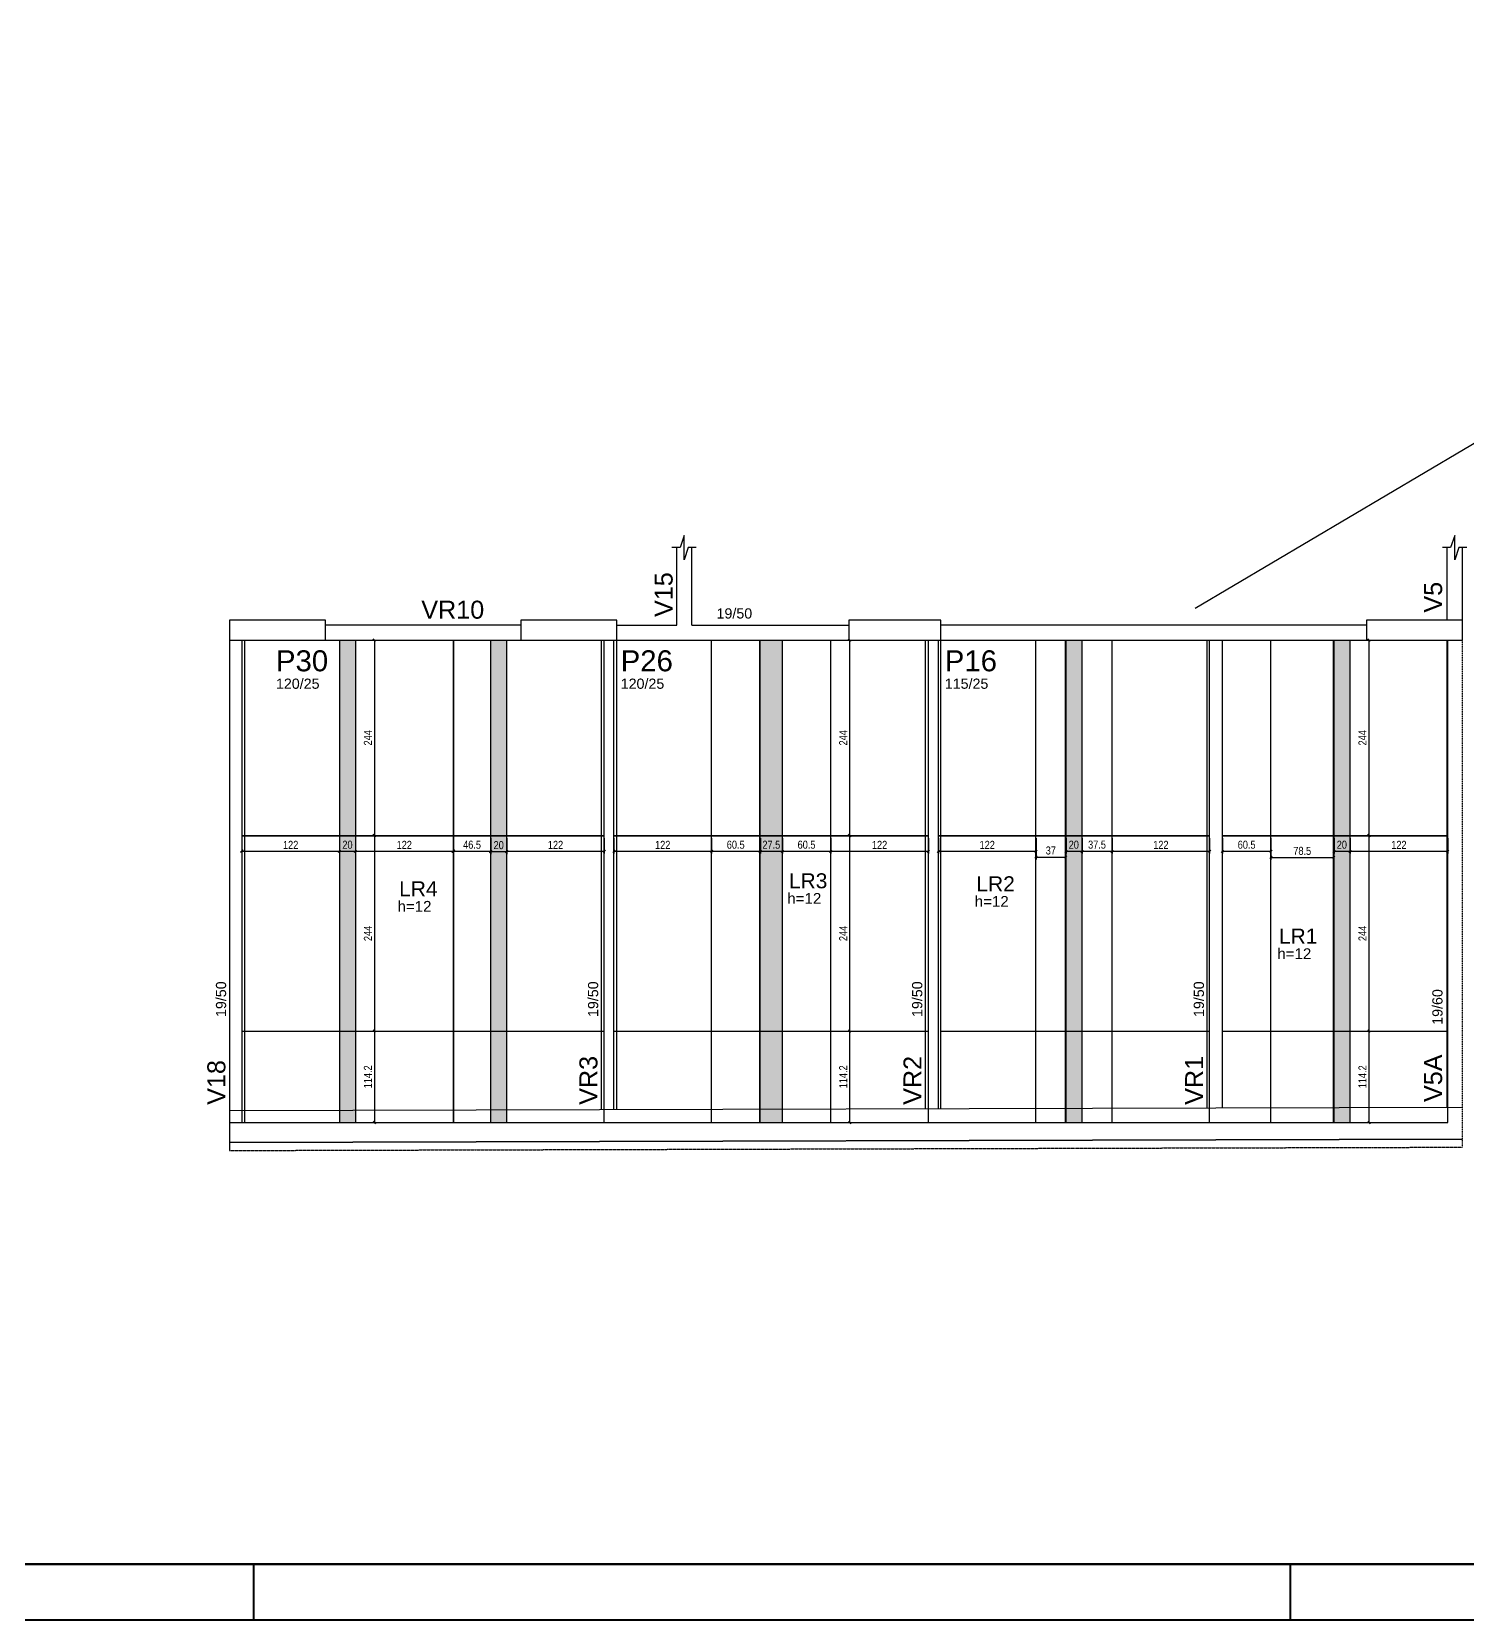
# Model space of a CAD drawing. Extents: x -9556 to -2786, y 930 to 5130.
# Drawn here: x -6951 to -5157, y 930 to 2915 of the extents above; entities that cross this region are included whole.
import ezdxf

# ---------------------------------------------------------------- set-up
doc = ezdxf.new("R2010")
doc.units = 0
doc.linetypes.add('ESTILO_TQS_0003', pattern=[1, 0.5, -0.2, 0.1, -0.2])
doc.linetypes.add('HIDDEN2', pattern=[0.1875, 0.125, -0.0625])
for name, color, linetype in [('1', 3, 'Continuous'), ('204', 1, 'ESTILO_TQS_0003'), ('210', 3, 'HIDDEN2'), ('212', 3, 'Continuous'), ('213', 3, 'Continuous'), ('216', 3, 'Continuous'), ('220', 5, 'Continuous'), ('221', 1, 'Continuous'), ('222', 6, 'Continuous'), ('226', 4, 'Continuous'), ('233', 6, 'Continuous'), ('Hachura', 7, 'Continuous'), ('Painéis', 200, 'Continuous')]:
    doc.layers.add(name, color=color, linetype=linetype)
doc.layers.add('FOLHA', color=255, linetype='Continuous', lineweight=40)
doc.layers.add('Folhas', color=255, linetype='Continuous', lineweight=9)
doc.styles.add('COTA TECNICA-50', font='techl___.ttf', dxfattribs={"height": 10})
doc.styles.get("Standard").update_dxf_attribs({"font": 'arial.ttf'})
doc.dimstyles.new('COTA PAINEL-50', dxfattribs={"dimtxt": 10, "dimasz": 3, "dimexe": 3, "dimexo": 3, "dimgap": 3, "dimtad": 1, "dimdec": 1, "dimzin": 9, "dimdsep": 46, "dimtxsty": 'COTA TECNICA-50', "dimblk1": 'OBLIQUE', "dimblk2": 'OBLIQUE', "dimsah": 1, "dimcen": 0.9, "dimclrd": 4, "dimclre": 4, "dimclrt": 240, "dimadec": 1, "dimazin": 3, "dimtfac": 1, "dimtdec": 1, "dimtmove": 0, "dimatfit": 3, "dimfxl": 0, "dimtolj": 1, "dimtzin": 12, "dimarcsym": 0})

# ---------------------------------------------------------------- blocks, each defined once
blk = doc.blocks.new('LINCOR', base_point=(1375407.232582, 453114.358858))
blk.add_lwpolyline([(1375407.232582, 453114.358858), (1375407.565916, 453114.358858), (1375407.732582, 453114.858858), (1375407.732582, 453113.858858), (1375407.899249, 453114.358858), (1375408.232582, 453114.358858)])
blk = doc.blocks.new('_Oblique')
at = {"color": 0, "linetype": 'ByBlock', "lineweight": -2}
blk.add_line((-0.5, -0.5), (0.5, 0.5), dxfattribs=at)
blk = doc.blocks.new('*D218')
at = {"layer": 'Defpoints', "color": 0}
for p in [(-6546.1, 2155), (-6546.1, 1911), (-6522.5, 1911)]:
    blk.add_point(p, dxfattribs=at)
at = {"layer": 'Painéis', "color": 4, "lineweight": -2}
for p, q in [((-6543.1, 2155), (-6519.5, 2155)), ((-6522.5, 2155), (-6522.5, 1911)), ((-6543.1, 1911), (-6519.5, 1911))]:
    blk.add_line(p, q, dxfattribs=at)
at = {"layer": 'Painéis', "color": 4, "lineweight": -2, "xscale": 3, "yscale": 3, "zscale": 3}
for p, rotation in [((-6522.5, 2155), 90), ((-6522.5, 1911), 270)]:
    blk.add_blockref('_Oblique', p, dxfattribs=dict(at, rotation=rotation))
at = {"layer": 'Painéis', "color": 240, "insert": (-6530.6, 2033), "char_height": 10, "attachment_point": 5, "rotation": 90, "style": 'COTA TECNICA-50'}
blk.add_mtext('\\A1;244', dxfattribs=at)
blk = doc.blocks.new('*D219')
at = {"layer": 'Defpoints', "color": 0}
for p in [(-6546.1, 1910.5), (-6546.1, 1666.5), (-6522.5, 1666.5)]:
    blk.add_point(p, dxfattribs=at)
at = {"layer": 'Painéis', "color": 4, "lineweight": -2}
for p, q in [((-6543.1, 1910.5), (-6519.5, 1910.5)), ((-6522.5, 1910.5), (-6522.5, 1666.5)), ((-6543.1, 1666.5), (-6519.5, 1666.5))]:
    blk.add_line(p, q, dxfattribs=at)
at = {"layer": 'Painéis', "color": 4, "lineweight": -2, "xscale": 3, "yscale": 3, "zscale": 3}
for p, rotation in [((-6522.5, 1910.5), 90), ((-6522.5, 1666.5), 270)]:
    blk.add_blockref('_Oblique', p, dxfattribs=dict(at, rotation=rotation))
at = {"layer": 'Painéis', "color": 240, "insert": (-6530.6, 1788.5), "char_height": 10, "attachment_point": 5, "rotation": 90, "style": 'COTA TECNICA-50'}
blk.add_mtext('\\A1;244', dxfattribs=at)
blk = doc.blocks.new('*D220')
at = {"layer": 'Defpoints', "color": 0}
for p in [(-6543.9, 1666.5), (-6546.1, 1552.2), (-6522.5, 1552.2)]:
    blk.add_point(p, dxfattribs=at)
at = {"layer": 'Painéis', "color": 4, "lineweight": -2}
for p, q in [((-6540.9, 1666.5), (-6519.5, 1666.5)), ((-6522.5, 1666.5), (-6522.5, 1552.2)), ((-6543.1, 1552.2), (-6519.5, 1552.2))]:
    blk.add_line(p, q, dxfattribs=at)
at = {"layer": 'Painéis', "color": 4, "lineweight": -2, "xscale": 3, "yscale": 3, "zscale": 3}
for p, rotation in [((-6522.5, 1666.5), 90), ((-6522.5, 1552.2), 270)]:
    blk.add_blockref('_Oblique', p, dxfattribs=dict(at, rotation=rotation))
at = {"layer": 'Painéis', "color": 240, "insert": (-6530.6, 1609.3), "char_height": 10, "attachment_point": 5, "rotation": 90, "style": 'COTA TECNICA-50'}
blk.add_mtext('\\A1;114.2', dxfattribs=at)
blk = doc.blocks.new('*D221')
at = {"layer": 'Defpoints', "color": 0}
for p in [(-6688.1, 1910.5), (-6566.1, 1910.5), (-6566.1, 1891.2)]:
    blk.add_point(p, dxfattribs=at)
at = {"layer": 'Painéis', "color": 4, "lineweight": -2}
for p, q in [((-6688.1, 1907.5), (-6688.1, 1888.2)), ((-6566.1, 1907.5), (-6566.1, 1888.2)), ((-6688.1, 1891.2), (-6566.1, 1891.2))]:
    blk.add_line(p, q, dxfattribs=at)
at = {"layer": 'Painéis', "color": 4, "lineweight": -2, "xscale": 3, "yscale": 3, "zscale": 3, "rotation": 180}
blk.add_blockref('_Oblique', (-6688.1, 1891.2), dxfattribs=at)
at = {"layer": 'Painéis', "color": 4, "lineweight": -2, "xscale": 3, "yscale": 3, "zscale": 3}
blk.add_blockref('_Oblique', (-6566.1, 1891.2), dxfattribs=at)
at = {"layer": 'Painéis', "color": 240, "insert": (-6627.1, 1899.2), "char_height": 10, "attachment_point": 5, "style": 'COTA TECNICA-50'}
blk.add_mtext('\\A1;122', dxfattribs=at)
blk = doc.blocks.new('*D222')
at = {"layer": 'Defpoints', "color": 0}
for p in [(-6566.1, 1910.5), (-6546.1, 1910.5), (-6546.1, 1891.2)]:
    blk.add_point(p, dxfattribs=at)
at = {"layer": 'Painéis', "color": 4, "lineweight": -2}
for p, q in [((-6566.1, 1907.5), (-6566.1, 1888.2)), ((-6546.1, 1907.5), (-6546.1, 1888.2)), ((-6566.1, 1891.2), (-6546.1, 1891.2))]:
    blk.add_line(p, q, dxfattribs=at)
at = {"layer": 'Painéis', "color": 4, "lineweight": -2, "xscale": 3, "yscale": 3, "zscale": 3, "rotation": 180}
blk.add_blockref('_Oblique', (-6566.1, 1891.2), dxfattribs=at)
at = {"layer": 'Painéis', "color": 4, "lineweight": -2, "xscale": 3, "yscale": 3, "zscale": 3}
blk.add_blockref('_Oblique', (-6546.1, 1891.2), dxfattribs=at)
at = {"layer": 'Painéis', "color": 240, "insert": (-6556.1, 1899.3), "char_height": 10, "attachment_point": 5, "style": 'COTA TECNICA-50'}
blk.add_mtext('\\A1;20', dxfattribs=at)
blk = doc.blocks.new('*D223')
at = {"layer": 'Defpoints', "color": 0}
for p in [(-6546.1, 1910.5), (-6424.1, 1910.5), (-6424.1, 1891.2)]:
    blk.add_point(p, dxfattribs=at)
at = {"layer": 'Painéis', "color": 4, "lineweight": -2}
for p, q in [((-6546.1, 1907.5), (-6546.1, 1888.2)), ((-6424.1, 1907.5), (-6424.1, 1888.2)), ((-6546.1, 1891.2), (-6424.1, 1891.2))]:
    blk.add_line(p, q, dxfattribs=at)
at = {"layer": 'Painéis', "color": 4, "lineweight": -2, "xscale": 3, "yscale": 3, "zscale": 3, "rotation": 180}
blk.add_blockref('_Oblique', (-6546.1, 1891.2), dxfattribs=at)
at = {"layer": 'Painéis', "color": 4, "lineweight": -2, "xscale": 3, "yscale": 3, "zscale": 3}
blk.add_blockref('_Oblique', (-6424.1, 1891.2), dxfattribs=at)
at = {"layer": 'Painéis', "color": 240, "insert": (-6485.1, 1899.2), "char_height": 10, "attachment_point": 5, "style": 'COTA TECNICA-50'}
blk.add_mtext('\\A1;122', dxfattribs=at)
blk = doc.blocks.new('*D224')
at = {"layer": 'Defpoints', "color": 0}
for p in [(-6423.6, 1910.5), (-6377.1, 1910.5), (-6377.1, 1891.2)]:
    blk.add_point(p, dxfattribs=at)
at = {"layer": 'Painéis', "color": 4, "lineweight": -2}
for p, q in [((-6423.6, 1907.5), (-6423.6, 1888.2)), ((-6377.1, 1907.5), (-6377.1, 1888.2)), ((-6423.6, 1891.2), (-6377.1, 1891.2))]:
    blk.add_line(p, q, dxfattribs=at)
at = {"layer": 'Painéis', "color": 4, "lineweight": -2, "xscale": 3, "yscale": 3, "zscale": 3, "rotation": 180}
blk.add_blockref('_Oblique', (-6423.6, 1891.2), dxfattribs=at)
at = {"layer": 'Painéis', "color": 4, "lineweight": -2, "xscale": 3, "yscale": 3, "zscale": 3}
blk.add_blockref('_Oblique', (-6377.1, 1891.2), dxfattribs=at)
at = {"layer": 'Painéis', "color": 240, "insert": (-6400.4, 1899.3), "char_height": 10, "attachment_point": 5, "style": 'COTA TECNICA-50'}
blk.add_mtext('\\A1;46.5', dxfattribs=at)
blk = doc.blocks.new('*D225')
at = {"layer": 'Defpoints', "color": 0}
for p in [(-6377.1, 1910), (-6357.1, 1910.5), (-6357.1, 1890.7)]:
    blk.add_point(p, dxfattribs=at)
at = {"layer": 'Painéis', "color": 4, "lineweight": -2}
for p, q in [((-6377.1, 1907), (-6377.1, 1887.7)), ((-6357.1, 1907.5), (-6357.1, 1887.7)), ((-6377.1, 1890.7), (-6357.1, 1890.7))]:
    blk.add_line(p, q, dxfattribs=at)
at = {"layer": 'Painéis', "color": 4, "lineweight": -2, "xscale": 3, "yscale": 3, "zscale": 3, "rotation": 180}
blk.add_blockref('_Oblique', (-6377.1, 1890.7), dxfattribs=at)
at = {"layer": 'Painéis', "color": 4, "lineweight": -2, "xscale": 3, "yscale": 3, "zscale": 3}
blk.add_blockref('_Oblique', (-6357.1, 1890.7), dxfattribs=at)
at = {"layer": 'Painéis', "color": 240, "insert": (-6367.1, 1898.8), "char_height": 10, "attachment_point": 5, "style": 'COTA TECNICA-50'}
blk.add_mtext('\\A1;20', dxfattribs=at)
blk = doc.blocks.new('*D226')
at = {"layer": 'Defpoints', "color": 0}
for p in [(-6357.1, 1910.5), (-6235.1, 1910.5), (-6235.1, 1891.2)]:
    blk.add_point(p, dxfattribs=at)
at = {"layer": 'Painéis', "color": 4, "lineweight": -2}
for p, q in [((-6357.1, 1907.5), (-6357.1, 1888.2)), ((-6235.1, 1907.5), (-6235.1, 1888.2)), ((-6357.1, 1891.2), (-6235.1, 1891.2))]:
    blk.add_line(p, q, dxfattribs=at)
at = {"layer": 'Painéis', "color": 4, "lineweight": -2, "xscale": 3, "yscale": 3, "zscale": 3, "rotation": 180}
blk.add_blockref('_Oblique', (-6357.1, 1891.2), dxfattribs=at)
at = {"layer": 'Painéis', "color": 4, "lineweight": -2, "xscale": 3, "yscale": 3, "zscale": 3}
blk.add_blockref('_Oblique', (-6235.1, 1891.2), dxfattribs=at)
at = {"layer": 'Painéis', "color": 240, "insert": (-6296.1, 1899.2), "char_height": 10, "attachment_point": 5, "style": 'COTA TECNICA-50'}
blk.add_mtext('\\A1;122', dxfattribs=at)
blk = doc.blocks.new('*D228')
at = {"layer": 'Defpoints', "color": 0}
for p in [(-6223.1, 1910.5), (-6101.1, 1910.5), (-6101.1, 1891.2)]:
    blk.add_point(p, dxfattribs=at)
at = {"layer": 'Painéis', "color": 4, "lineweight": -2}
for p, q in [((-6223.1, 1907.5), (-6223.1, 1888.2)), ((-6101.1, 1907.5), (-6101.1, 1888.2)), ((-6223.1, 1891.2), (-6101.1, 1891.2))]:
    blk.add_line(p, q, dxfattribs=at)
at = {"layer": 'Painéis', "color": 4, "lineweight": -2, "xscale": 3, "yscale": 3, "zscale": 3, "rotation": 180}
blk.add_blockref('_Oblique', (-6223.1, 1891.2), dxfattribs=at)
at = {"layer": 'Painéis', "color": 4, "lineweight": -2, "xscale": 3, "yscale": 3, "zscale": 3}
blk.add_blockref('_Oblique', (-6101.1, 1891.2), dxfattribs=at)
at = {"layer": 'Painéis', "color": 240, "insert": (-6162.1, 1899.2), "char_height": 10, "attachment_point": 5, "style": 'COTA TECNICA-50'}
blk.add_mtext('\\A1;122', dxfattribs=at)
blk = doc.blocks.new('*D229')
at = {"layer": 'Defpoints', "color": 0}
for p in [(-6101.1, 1910.5), (-6040.6, 1911), (-6040.6, 1891.2)]:
    blk.add_point(p, dxfattribs=at)
at = {"layer": 'Painéis', "color": 4, "lineweight": -2}
for p, q in [((-6101.1, 1907.5), (-6101.1, 1888.2)), ((-6040.6, 1908), (-6040.6, 1888.2)), ((-6101.1, 1891.2), (-6040.6, 1891.2))]:
    blk.add_line(p, q, dxfattribs=at)
at = {"layer": 'Painéis', "color": 4, "lineweight": -2, "xscale": 3, "yscale": 3, "zscale": 3, "rotation": 180}
blk.add_blockref('_Oblique', (-6101.1, 1891.2), dxfattribs=at)
at = {"layer": 'Painéis', "color": 4, "lineweight": -2, "xscale": 3, "yscale": 3, "zscale": 3}
blk.add_blockref('_Oblique', (-6040.6, 1891.2), dxfattribs=at)
at = {"layer": 'Painéis', "color": 240, "insert": (-6070.9, 1899.3), "char_height": 10, "attachment_point": 5, "style": 'COTA TECNICA-50'}
blk.add_mtext('\\A1;60.5', dxfattribs=at)
blk = doc.blocks.new('*D230')
at = {"layer": 'Defpoints', "color": 0}
for p in [(-6040.1, 1910.5), (-6012.6, 1910.5), (-6012.6, 1891.2)]:
    blk.add_point(p, dxfattribs=at)
at = {"layer": 'Painéis', "color": 4, "lineweight": -2}
for p, q in [((-6040.1, 1907.5), (-6040.1, 1888.2)), ((-6012.6, 1907.5), (-6012.6, 1888.2)), ((-6040.1, 1891.2), (-6012.6, 1891.2))]:
    blk.add_line(p, q, dxfattribs=at)
at = {"layer": 'Painéis', "color": 4, "lineweight": -2, "xscale": 3, "yscale": 3, "zscale": 3, "rotation": 180}
blk.add_blockref('_Oblique', (-6040.1, 1891.2), dxfattribs=at)
at = {"layer": 'Painéis', "color": 4, "lineweight": -2, "xscale": 3, "yscale": 3, "zscale": 3}
blk.add_blockref('_Oblique', (-6012.6, 1891.2), dxfattribs=at)
at = {"layer": 'Painéis', "color": 240, "insert": (-6026.4, 1899.3), "char_height": 10, "attachment_point": 5, "style": 'COTA TECNICA-50'}
blk.add_mtext('\\A1;27.5', dxfattribs=at)
blk = doc.blocks.new('*D231')
at = {"layer": 'Defpoints', "color": 0}
for p in [(-6012.6, 1910.5), (-5952.1, 1910.5), (-5952.1, 1891.2)]:
    blk.add_point(p, dxfattribs=at)
at = {"layer": 'Painéis', "color": 4, "lineweight": -2}
for p, q in [((-6012.6, 1907.5), (-6012.6, 1888.2)), ((-5952.1, 1907.5), (-5952.1, 1888.2)), ((-6012.6, 1891.2), (-5952.1, 1891.2))]:
    blk.add_line(p, q, dxfattribs=at)
at = {"layer": 'Painéis', "color": 4, "lineweight": -2, "xscale": 3, "yscale": 3, "zscale": 3, "rotation": 180}
blk.add_blockref('_Oblique', (-6012.6, 1891.2), dxfattribs=at)
at = {"layer": 'Painéis', "color": 4, "lineweight": -2, "xscale": 3, "yscale": 3, "zscale": 3}
blk.add_blockref('_Oblique', (-5952.1, 1891.2), dxfattribs=at)
at = {"layer": 'Painéis', "color": 240, "insert": (-5982.4, 1899.3), "char_height": 10, "attachment_point": 5, "style": 'COTA TECNICA-50'}
blk.add_mtext('\\A1;60.5', dxfattribs=at)
blk = doc.blocks.new('*D232')
at = {"layer": 'Defpoints', "color": 0}
for p in [(-5952.1, 1910.5), (-5830.1, 1910.5), (-5830.1, 1891.2)]:
    blk.add_point(p, dxfattribs=at)
at = {"layer": 'Painéis', "color": 4, "lineweight": -2}
for p, q in [((-5952.1, 1907.5), (-5952.1, 1888.2)), ((-5830.1, 1907.5), (-5830.1, 1888.2)), ((-5952.1, 1891.2), (-5830.1, 1891.2))]:
    blk.add_line(p, q, dxfattribs=at)
at = {"layer": 'Painéis', "color": 4, "lineweight": -2, "xscale": 3, "yscale": 3, "zscale": 3, "rotation": 180}
blk.add_blockref('_Oblique', (-5952.1, 1891.2), dxfattribs=at)
at = {"layer": 'Painéis', "color": 4, "lineweight": -2, "xscale": 3, "yscale": 3, "zscale": 3}
blk.add_blockref('_Oblique', (-5830.1, 1891.2), dxfattribs=at)
at = {"layer": 'Painéis', "color": 240, "insert": (-5891.1, 1899.2), "char_height": 10, "attachment_point": 5, "style": 'COTA TECNICA-50'}
blk.add_mtext('\\A1;122', dxfattribs=at)
blk = doc.blocks.new('*D233')
at = {"layer": 'Defpoints', "color": 0}
for p in [(-5952.1, 2155), (-5952.1, 1911), (-5928.5, 1911)]:
    blk.add_point(p, dxfattribs=at)
at = {"layer": 'Painéis', "color": 4, "lineweight": -2}
for p, q in [((-5949.1, 2155), (-5925.5, 2155)), ((-5928.5, 2155), (-5928.5, 1911)), ((-5949.1, 1911), (-5925.5, 1911))]:
    blk.add_line(p, q, dxfattribs=at)
at = {"layer": 'Painéis', "color": 4, "lineweight": -2, "xscale": 3, "yscale": 3, "zscale": 3}
for p, rotation in [((-5928.5, 2155), 90), ((-5928.5, 1911), 270)]:
    blk.add_blockref('_Oblique', p, dxfattribs=dict(at, rotation=rotation))
at = {"layer": 'Painéis', "color": 240, "insert": (-5936.6, 2033), "char_height": 10, "attachment_point": 5, "rotation": 90, "style": 'COTA TECNICA-50'}
blk.add_mtext('\\A1;244', dxfattribs=at)
blk = doc.blocks.new('*D234')
at = {"layer": 'Defpoints', "color": 0}
for p in [(-5952.1, 1910.5), (-5952.1, 1666.5), (-5928.5, 1666.5)]:
    blk.add_point(p, dxfattribs=at)
at = {"layer": 'Painéis', "color": 4, "lineweight": -2}
for p, q in [((-5949.1, 1910.5), (-5925.5, 1910.5)), ((-5928.5, 1910.5), (-5928.5, 1666.5)), ((-5949.1, 1666.5), (-5925.5, 1666.5))]:
    blk.add_line(p, q, dxfattribs=at)
at = {"layer": 'Painéis', "color": 4, "lineweight": -2, "xscale": 3, "yscale": 3, "zscale": 3}
for p, rotation in [((-5928.5, 1910.5), 90), ((-5928.5, 1666.5), 270)]:
    blk.add_blockref('_Oblique', p, dxfattribs=dict(at, rotation=rotation))
at = {"layer": 'Painéis', "color": 240, "insert": (-5936.6, 1788.5), "char_height": 10, "attachment_point": 5, "rotation": 90, "style": 'COTA TECNICA-50'}
blk.add_mtext('\\A1;244', dxfattribs=at)
blk = doc.blocks.new('*D235')
at = {"layer": 'Defpoints', "color": 0}
for p in [(-5949.9, 1666.5), (-5952.1, 1552.2), (-5928.5, 1552.2)]:
    blk.add_point(p, dxfattribs=at)
at = {"layer": 'Painéis', "color": 4, "lineweight": -2}
for p, q in [((-5946.9, 1666.5), (-5925.5, 1666.5)), ((-5928.5, 1666.5), (-5928.5, 1552.2)), ((-5949.1, 1552.2), (-5925.5, 1552.2))]:
    blk.add_line(p, q, dxfattribs=at)
at = {"layer": 'Painéis', "color": 4, "lineweight": -2, "xscale": 3, "yscale": 3, "zscale": 3}
for p, rotation in [((-5928.5, 1666.5), 90), ((-5928.5, 1552.2), 270)]:
    blk.add_blockref('_Oblique', p, dxfattribs=dict(at, rotation=rotation))
at = {"layer": 'Painéis', "color": 240, "insert": (-5936.6, 1609.3), "char_height": 10, "attachment_point": 5, "rotation": 90, "style": 'COTA TECNICA-50'}
blk.add_mtext('\\A1;114.2', dxfattribs=at)
blk = doc.blocks.new('*D238')
at = {"layer": 'Defpoints', "color": 0}
for p in [(-5817.6, 1910.5), (-5695.6, 1910.5), (-5695.6, 1891.2)]:
    blk.add_point(p, dxfattribs=at)
at = {"layer": 'Painéis', "color": 4, "lineweight": -2}
for p, q in [((-5817.6, 1907.5), (-5817.6, 1888.2)), ((-5695.6, 1907.5), (-5695.6, 1888.2)), ((-5817.6, 1891.2), (-5695.6, 1891.2))]:
    blk.add_line(p, q, dxfattribs=at)
at = {"layer": 'Painéis', "color": 4, "lineweight": -2, "xscale": 3, "yscale": 3, "zscale": 3, "rotation": 180}
blk.add_blockref('_Oblique', (-5817.6, 1891.2), dxfattribs=at)
at = {"layer": 'Painéis', "color": 4, "lineweight": -2, "xscale": 3, "yscale": 3, "zscale": 3}
blk.add_blockref('_Oblique', (-5695.6, 1891.2), dxfattribs=at)
at = {"layer": 'Painéis', "color": 240, "insert": (-5756.6, 1899.2), "char_height": 10, "attachment_point": 5, "style": 'COTA TECNICA-50'}
blk.add_mtext('\\A1;122', dxfattribs=at)
blk = doc.blocks.new('*D239')
at = {"layer": 'Defpoints', "color": 0}
for p in [(-5658.6, 1910.5), (-5695.6, 1903.2), (-5658.6, 1883.9)]:
    blk.add_point(p, dxfattribs=at)
at = {"layer": 'Painéis', "color": 4, "lineweight": -2}
for p, q in [((-5658.6, 1907.5), (-5658.6, 1880.9)), ((-5695.6, 1900.2), (-5695.6, 1880.9)), ((-5695.6, 1883.9), (-5658.6, 1883.9))]:
    blk.add_line(p, q, dxfattribs=at)
at = {"layer": 'Painéis', "color": 4, "lineweight": -2, "xscale": 3, "yscale": 3, "zscale": 3, "rotation": 180}
blk.add_blockref('_Oblique', (-5695.6, 1883.9), dxfattribs=at)
at = {"layer": 'Painéis', "color": 4, "lineweight": -2, "xscale": 3, "yscale": 3, "zscale": 3}
blk.add_blockref('_Oblique', (-5658.6, 1883.9), dxfattribs=at)
at = {"layer": 'Painéis', "color": 240, "insert": (-5677.1, 1892.1), "char_height": 10, "attachment_point": 5, "style": 'COTA TECNICA-50'}
blk.add_mtext('\\A1;37', dxfattribs=at)
blk = doc.blocks.new('*D240')
at = {"layer": 'Defpoints', "color": 0}
for p in [(-5658.1, 1910.5), (-5638.1, 1910.5), (-5638.1, 1891.2)]:
    blk.add_point(p, dxfattribs=at)
at = {"layer": 'Painéis', "color": 4, "lineweight": -2}
for p, q in [((-5658.1, 1907.5), (-5658.1, 1888.2)), ((-5638.1, 1907.5), (-5638.1, 1888.2)), ((-5658.1, 1891.2), (-5638.1, 1891.2))]:
    blk.add_line(p, q, dxfattribs=at)
at = {"layer": 'Painéis', "color": 4, "lineweight": -2, "xscale": 3, "yscale": 3, "zscale": 3, "rotation": 180}
blk.add_blockref('_Oblique', (-5658.1, 1891.2), dxfattribs=at)
at = {"layer": 'Painéis', "color": 4, "lineweight": -2, "xscale": 3, "yscale": 3, "zscale": 3}
blk.add_blockref('_Oblique', (-5638.1, 1891.2), dxfattribs=at)
at = {"layer": 'Painéis', "color": 240, "insert": (-5648.4, 1899.3), "char_height": 10, "attachment_point": 5, "style": 'COTA TECNICA-50'}
blk.add_mtext('\\A1;20', dxfattribs=at)
blk = doc.blocks.new('*D241')
at = {"layer": 'Defpoints', "color": 0}
for p in [(-5638.1, 1910.5), (-5600.6, 1910.5), (-5600.6, 1891.2)]:
    blk.add_point(p, dxfattribs=at)
at = {"layer": 'Painéis', "color": 4, "lineweight": -2}
for p, q in [((-5638.1, 1907.5), (-5638.1, 1888.2)), ((-5600.6, 1907.5), (-5600.6, 1888.2)), ((-5638.1, 1891.2), (-5600.6, 1891.2))]:
    blk.add_line(p, q, dxfattribs=at)
at = {"layer": 'Painéis', "color": 4, "lineweight": -2, "xscale": 3, "yscale": 3, "zscale": 3, "rotation": 180}
blk.add_blockref('_Oblique', (-5638.1, 1891.2), dxfattribs=at)
at = {"layer": 'Painéis', "color": 4, "lineweight": -2, "xscale": 3, "yscale": 3, "zscale": 3}
blk.add_blockref('_Oblique', (-5600.6, 1891.2), dxfattribs=at)
at = {"layer": 'Painéis', "color": 240, "insert": (-5619.4, 1899.4), "char_height": 10, "attachment_point": 5, "style": 'COTA TECNICA-50'}
blk.add_mtext('\\A1;37.5', dxfattribs=at)
blk = doc.blocks.new('*D242')
at = {"layer": 'Defpoints', "color": 0}
for p in [(-5600.6, 1910.5), (-5478.6, 1910.5), (-5478.6, 1891.2)]:
    blk.add_point(p, dxfattribs=at)
at = {"layer": 'Painéis', "color": 4, "lineweight": -2}
for p, q in [((-5600.6, 1907.5), (-5600.6, 1888.2)), ((-5478.6, 1907.5), (-5478.6, 1888.2)), ((-5600.6, 1891.2), (-5478.6, 1891.2))]:
    blk.add_line(p, q, dxfattribs=at)
at = {"layer": 'Painéis', "color": 4, "lineweight": -2, "xscale": 3, "yscale": 3, "zscale": 3, "rotation": 180}
blk.add_blockref('_Oblique', (-5600.6, 1891.2), dxfattribs=at)
at = {"layer": 'Painéis', "color": 4, "lineweight": -2, "xscale": 3, "yscale": 3, "zscale": 3}
blk.add_blockref('_Oblique', (-5478.6, 1891.2), dxfattribs=at)
at = {"layer": 'Painéis', "color": 240, "insert": (-5539.6, 1899.2), "char_height": 10, "attachment_point": 5, "style": 'COTA TECNICA-50'}
blk.add_mtext('\\A1;122', dxfattribs=at)
blk = doc.blocks.new('*D246')
at = {"layer": 'Defpoints', "color": 0}
for p in [(-5462.6, 1910.5), (-5402.1, 1910.5), (-5402.1, 1891.2)]:
    blk.add_point(p, dxfattribs=at)
at = {"layer": 'Painéis', "color": 4, "lineweight": -2}
for p, q in [((-5462.6, 1907.5), (-5462.6, 1888.2)), ((-5402.1, 1907.5), (-5402.1, 1888.2)), ((-5462.6, 1891.2), (-5402.1, 1891.2))]:
    blk.add_line(p, q, dxfattribs=at)
at = {"layer": 'Painéis', "color": 4, "lineweight": -2, "xscale": 3, "yscale": 3, "zscale": 3, "rotation": 180}
blk.add_blockref('_Oblique', (-5462.6, 1891.2), dxfattribs=at)
at = {"layer": 'Painéis', "color": 4, "lineweight": -2, "xscale": 3, "yscale": 3, "zscale": 3}
blk.add_blockref('_Oblique', (-5402.1, 1891.2), dxfattribs=at)
at = {"layer": 'Painéis', "color": 240, "insert": (-5432.4, 1899.3), "char_height": 10, "attachment_point": 5, "style": 'COTA TECNICA-50'}
blk.add_mtext('\\A1;60.5', dxfattribs=at)
blk = doc.blocks.new('*D247')
at = {"layer": 'Defpoints', "color": 0}
for p in [(-5323.6, 1910.5), (-5402.1, 1902.8), (-5323.6, 1883.5)]:
    blk.add_point(p, dxfattribs=at)
at = {"layer": 'Painéis', "color": 4, "lineweight": -2}
for p, q in [((-5323.6, 1907.5), (-5323.6, 1880.5)), ((-5402.1, 1899.8), (-5402.1, 1880.5)), ((-5402.1, 1883.5), (-5323.6, 1883.5))]:
    blk.add_line(p, q, dxfattribs=at)
at = {"layer": 'Painéis', "color": 4, "lineweight": -2, "xscale": 3, "yscale": 3, "zscale": 3, "rotation": 180}
blk.add_blockref('_Oblique', (-5402.1, 1883.5), dxfattribs=at)
at = {"layer": 'Painéis', "color": 4, "lineweight": -2, "xscale": 3, "yscale": 3, "zscale": 3}
blk.add_blockref('_Oblique', (-5323.6, 1883.5), dxfattribs=at)
at = {"layer": 'Painéis', "color": 240, "insert": (-5362.9, 1891.6), "char_height": 10, "attachment_point": 5, "style": 'COTA TECNICA-50'}
blk.add_mtext('\\A1;78.5', dxfattribs=at)
blk = doc.blocks.new('*D248')
at = {"layer": 'Defpoints', "color": 0}
for p in [(-5323.1, 1910.5), (-5303.1, 1910.5), (-5303.1, 1891.2)]:
    blk.add_point(p, dxfattribs=at)
at = {"layer": 'Painéis', "color": 4, "lineweight": -2}
for p, q in [((-5323.1, 1907.5), (-5323.1, 1888.2)), ((-5303.1, 1907.5), (-5303.1, 1888.2)), ((-5323.1, 1891.2), (-5303.1, 1891.2))]:
    blk.add_line(p, q, dxfattribs=at)
at = {"layer": 'Painéis', "color": 4, "lineweight": -2, "xscale": 3, "yscale": 3, "zscale": 3, "rotation": 180}
blk.add_blockref('_Oblique', (-5323.1, 1891.2), dxfattribs=at)
at = {"layer": 'Painéis', "color": 4, "lineweight": -2, "xscale": 3, "yscale": 3, "zscale": 3}
blk.add_blockref('_Oblique', (-5303.1, 1891.2), dxfattribs=at)
at = {"layer": 'Painéis', "color": 240, "insert": (-5313.4, 1899.3), "char_height": 10, "attachment_point": 5, "style": 'COTA TECNICA-50'}
blk.add_mtext('\\A1;20', dxfattribs=at)
blk = doc.blocks.new('*D249')
at = {"layer": 'Defpoints', "color": 0}
for p in [(-5303.1, 1910.5), (-5181.1, 1910.5), (-5181.1, 1891.2)]:
    blk.add_point(p, dxfattribs=at)
at = {"layer": 'Painéis', "color": 4, "lineweight": -2}
for p, q in [((-5303.1, 1907.5), (-5303.1, 1888.2)), ((-5181.1, 1907.5), (-5181.1, 1888.2)), ((-5303.1, 1891.2), (-5181.1, 1891.2))]:
    blk.add_line(p, q, dxfattribs=at)
at = {"layer": 'Painéis', "color": 4, "lineweight": -2, "xscale": 3, "yscale": 3, "zscale": 3, "rotation": 180}
blk.add_blockref('_Oblique', (-5303.1, 1891.2), dxfattribs=at)
at = {"layer": 'Painéis', "color": 4, "lineweight": -2, "xscale": 3, "yscale": 3, "zscale": 3}
blk.add_blockref('_Oblique', (-5181.1, 1891.2), dxfattribs=at)
at = {"layer": 'Painéis', "color": 240, "insert": (-5242.1, 1899.2), "char_height": 10, "attachment_point": 5, "style": 'COTA TECNICA-50'}
blk.add_mtext('\\A1;122', dxfattribs=at)
blk = doc.blocks.new('*D250')
at = {"layer": 'Defpoints', "color": 0}
for p in [(-5303.1, 2155), (-5303.1, 1911), (-5279.5, 1911)]:
    blk.add_point(p, dxfattribs=at)
at = {"layer": 'Painéis', "color": 4, "lineweight": -2}
for p, q in [((-5300.1, 2155), (-5276.5, 2155)), ((-5279.5, 2155), (-5279.5, 1911)), ((-5300.1, 1911), (-5276.5, 1911))]:
    blk.add_line(p, q, dxfattribs=at)
at = {"layer": 'Painéis', "color": 4, "lineweight": -2, "xscale": 3, "yscale": 3, "zscale": 3}
for p, rotation in [((-5279.5, 2155), 90), ((-5279.5, 1911), 270)]:
    blk.add_blockref('_Oblique', p, dxfattribs=dict(at, rotation=rotation))
at = {"layer": 'Painéis', "color": 240, "insert": (-5287.6, 2033), "char_height": 10, "attachment_point": 5, "rotation": 90, "style": 'COTA TECNICA-50'}
blk.add_mtext('\\A1;244', dxfattribs=at)
blk = doc.blocks.new('*D251')
at = {"layer": 'Defpoints', "color": 0}
for p in [(-5303.1, 1910.5), (-5303.1, 1666.5), (-5279.5, 1666.5)]:
    blk.add_point(p, dxfattribs=at)
at = {"layer": 'Painéis', "color": 4, "lineweight": -2}
for p, q in [((-5300.1, 1910.5), (-5276.5, 1910.5)), ((-5279.5, 1910.5), (-5279.5, 1666.5)), ((-5300.1, 1666.5), (-5276.5, 1666.5))]:
    blk.add_line(p, q, dxfattribs=at)
at = {"layer": 'Painéis', "color": 4, "lineweight": -2, "xscale": 3, "yscale": 3, "zscale": 3}
for p, rotation in [((-5279.5, 1910.5), 90), ((-5279.5, 1666.5), 270)]:
    blk.add_blockref('_Oblique', p, dxfattribs=dict(at, rotation=rotation))
at = {"layer": 'Painéis', "color": 240, "insert": (-5287.6, 1788.5), "char_height": 10, "attachment_point": 5, "rotation": 90, "style": 'COTA TECNICA-50'}
blk.add_mtext('\\A1;244', dxfattribs=at)
blk = doc.blocks.new('*D252')
at = {"layer": 'Defpoints', "color": 0}
for p in [(-5300.9, 1666.5), (-5303.1, 1552.2), (-5279.5, 1552.2)]:
    blk.add_point(p, dxfattribs=at)
at = {"layer": 'Painéis', "color": 4, "lineweight": -2}
for p, q in [((-5297.9, 1666.5), (-5276.5, 1666.5)), ((-5279.5, 1666.5), (-5279.5, 1552.2)), ((-5300.1, 1552.2), (-5276.5, 1552.2))]:
    blk.add_line(p, q, dxfattribs=at)
at = {"layer": 'Painéis', "color": 4, "lineweight": -2, "xscale": 3, "yscale": 3, "zscale": 3}
for p, rotation in [((-5279.5, 1666.5), 90), ((-5279.5, 1552.2), 270)]:
    blk.add_blockref('_Oblique', p, dxfattribs=dict(at, rotation=rotation))
at = {"layer": 'Painéis', "color": 240, "insert": (-5287.6, 1609.3), "char_height": 10, "attachment_point": 5, "rotation": 90, "style": 'COTA TECNICA-50'}
blk.add_mtext('\\A1;114.2', dxfattribs=at)

msp = doc.modelspace()

# ---------------------------------------------------------------- hatches: boundary and pattern name
at = {"layer": 'Hachura'}
h = msp.add_hatch(color=252, dxfattribs=at)
h.dxf.hatch_style = 1
h.paths.add_polyline_path([(-6357.13, 1568.11), (-6377.13, 1568.06), (-6377.13, 1552.23), (-6357.13, 1552.23)])
h.paths.add_polyline_path([(-6357.13, 1666.46), (-6377.13, 1666.46), (-6377.13, 1568.06), (-6357.13, 1568.11)])
h.paths.add_polyline_path([(-6357.13, 1910.46), (-6377.13, 1910.46), (-6377.13, 1666.46), (-6357.13, 1666.46)])
h.paths.add_polyline_path([(-6357.13, 2154.96), (-6377.13, 2154.96), (-6377.13, 1910.96), (-6357.13, 1910.96)])
h.paths.add_polyline_path([(-6546.13, 2154.96), (-6566.13, 2154.96), (-6566.13, 1910.96), (-6546.13, 1910.96)])
h.paths.add_polyline_path([(-6546.13, 1910.46), (-6566.13, 1910.46), (-6566.13, 1666.46), (-6546.13, 1666.46)])
h.paths.add_polyline_path([(-6546.13, 1666.46), (-6566.13, 1666.46), (-6566.13, 1567.55), (-6546.13, 1567.6)])
h.paths.add_polyline_path([(-6546.13, 1567.6), (-6566.13, 1567.55), (-6566.13, 1552.23), (-6546.13, 1552.23)])
h = msp.add_hatch(color=252, dxfattribs=at)
h.dxf.hatch_style = 1
h.paths.add_polyline_path([(-6012.63, 1666.46), (-6040.13, 1666.46), (-6040.13, 1568.97), (-6012.63, 1569.04)])
h.paths.add_polyline_path([(-6012.63, 1569.04), (-6040.13, 1568.97), (-6040.13, 1552.23), (-6012.63, 1552.23)])
h.paths.add_polyline_path([(-6012.63, 1910.46), (-6040.13, 1910.46), (-6040.13, 1666.46), (-6012.63, 1666.46)])
h.paths.add_polyline_path([(-6012.63, 2154.96), (-6040.13, 2154.96), (-6040.13, 1910.96), (-6012.63, 1910.96)])
h.paths.add_polyline_path([(-6043.2, 1889.46), (-6008.81, 1889.46), (-6008.81, 1910.04), (-6043.2, 1910.04)], flags=9)
h = msp.add_hatch(color=252, dxfattribs=at)
h.dxf.hatch_style = 1
h.paths.add_polyline_path([(-5638.13, 2154.96), (-5658.13, 2154.96), (-5658.13, 1910.96), (-5638.13, 1910.96)])
h.paths.add_polyline_path([(-5638.13, 1910.46), (-5658.13, 1910.46), (-5658.13, 1666.46), (-5638.13, 1666.46)])
h.paths.add_polyline_path([(-5638.13, 1666.46), (-5658.13, 1666.46), (-5658.13, 1569.99), (-5638.13, 1570.05)])
h.paths.add_polyline_path([(-5638.13, 1570.05), (-5658.13, 1569.99), (-5658.13, 1552.23), (-5638.13, 1552.23)])
h.paths.add_polyline_path([(-5658.67, 1889.44), (-5637.71, 1889.44), (-5637.71, 1910.03), (-5658.67, 1910.03)], flags=9)
h = msp.add_hatch(color=252, dxfattribs=at)
h.dxf.hatch_style = 1
h.paths.add_polyline_path([(-5303.13, 2154.96), (-5323.13, 2154.96), (-5323.13, 1910.96), (-5303.13, 1910.96)])
h.paths.add_polyline_path([(-5303.13, 1910.46), (-5323.13, 1910.46), (-5323.13, 1666.46), (-5303.13, 1666.46)])
h.paths.add_polyline_path([(-5303.13, 1666.46), (-5323.13, 1666.46), (-5323.13, 1570.9), (-5303.13, 1570.95)])
h.paths.add_polyline_path([(-5303.13, 1570.95), (-5323.13, 1570.9), (-5323.13, 1552.23), (-5303.13, 1552.23)])
h.paths.add_polyline_path([(-5323.67, 1889.44), (-5302.71, 1889.44), (-5302.71, 1910.03), (-5323.67, 1910.03)], flags=9)

# ---------------------------------------------------------------- linework, layer by layer
at = {"layer": '1'}
for p, q in [((-6144.63, 2173.96), (-6144.63, 2270.65)), ((-6125.63, 2173.96), (-6125.63, 2270.65)), ((-5181.63, 2179.96), (-5181.63, 2270.65)), ((-5162.63, 2179.96), (-5162.63, 2270.65)), ((-6219.63, 2173.96), (-6144.63, 2173.96)), ((-6125.63, 2173.96), (-5929.63, 2173.96)), ((-6703.63, 2154.96), (-6703.63, 1517.18)), ((-6684.63, 2154.96), (-6684.63, 1552.23)), ((-6238.63, 1568.43), (-6238.63, 2154.96)), ((-6223.13, 1568.48), (-6223.13, 2154.96)), ((-6219.63, 1568.48), (-6219.63, 2154.96)), ((-5833.63, 1569.52), (-5833.63, 2154.96)), ((-5814.63, 1569.57), (-5814.63, 2154.96)), ((-5481.63, 1570.52), (-5481.63, 2154.96)), ((-5462.63, 1570.52), (-5462.63, 2154.96)), ((-5181.63, 1571.28), (-5181.63, 2154.96))]:
    msp.add_line(p, q, dxfattribs=at)
for points in [[(-6339.63, 2173.96), (-6583.63, 2173.96)], [(-5282.63, 2173.96), (-5814.63, 2173.96)], [(-6583.63, 2154.96), (-6339.63, 2154.96)], [(-6219.63, 2154.96), (-5929.63, 2154.96)], [(-5814.63, 2154.96), (-5282.63, 2154.96)]]:
    msp.add_lwpolyline(points, dxfattribs=at)
at = {"layer": '204'}
msp.add_lwpolyline([(-6703.63, 1517.18), (-5162.63, 1521.33)], dxfattribs=at)
at = {"layer": '210'}
msp.add_line((-5162.63, 1521.33), (-5162.63, 2154.96), dxfattribs=at)
at = {"layer": '220'}
msp.add_line((-6703.63, 1527.18), (-5162.63, 1531.33), dxfattribs=at)
for points in [[(-6703.63, 1567.18), (-5162.63, 1571.33)], [(-5162.63, 1531.33), (-6703.63, 1527.18)]]:
    msp.add_lwpolyline(points, dxfattribs=at)
at = {"layer": '222'}
for points in [[(-6703.63, 2179.96), (-6703.63, 2154.96), (-6583.63, 2154.96), (-6583.63, 2179.96), (-6703.63, 2179.96)], [(-6339.63, 2179.96), (-6339.63, 2154.96), (-6219.63, 2154.96), (-6219.63, 2179.96), (-6339.63, 2179.96)], [(-5929.63, 2179.96), (-5929.63, 2154.96), (-5814.63, 2154.96), (-5814.63, 2179.96), (-5929.63, 2179.96)], [(-5282.63, 2179.96), (-5282.63, 2154.96), (-5162.63, 2154.96), (-5162.63, 2179.96), (-5282.63, 2179.96)]]:
    msp.add_lwpolyline(points, dxfattribs=at)
at = {"layer": 'FOLHA'}
for p, q in [((-6673.62, 1000.19), (-6673.62, 930.12)), ((-5378.11, 1000.19), (-5378.11, 930.12))]:
    msp.add_line(p, q, dxfattribs=at)
msp.add_lwpolyline([(-2786.27, 5130.12), (-2786.27, 930.12), (-9555.98, 930.12), (-9555.98, 5130.12)], close=True, dxfattribs=at)
at = {"layer": 'Folhas', "color": 30, "const_width": 3}
msp.add_lwpolyline([(-2975.57, 1000.19), (-9380.8, 1000.19), (-9380.8, 5060.05), (-2975.57, 5060.05)], dxfattribs=at)
at = {"layer": 'Hachura', "color": 252}
msp.add_lwpolyline([(-5462.63, 1666.46), (-5181.13, 1666.46)], dxfattribs=at)
at = {"layer": 'Painéis', "color": 1}
msp.add_line((-4710.72, 2660.06), (-5496.73, 2194.54), dxfattribs=at)
at = {"layer": 'Painéis'}
for p, q in [((-6688.13, 2154.96), (-6688.13, 1552.23)), ((-6566.13, 2154.96), (-6566.13, 1552.23)), ((-6546.13, 2154.96), (-6546.13, 1552.23)), ((-6424.13, 2154.96), (-6424.13, 1552.23)), ((-6423.63, 2154.96), (-6423.63, 1552.23)), ((-6377.13, 1552.23), (-6377.13, 2154.96)), ((-6357.13, 1552.23), (-6357.13, 2154.96)), ((-6235.13, 1552.23), (-6235.13, 2154.96)), ((-6101.13, 1552.23), (-6101.13, 2154.96)), ((-6040.63, 1552.23), (-6040.63, 2154.96)), ((-6040.13, 1552.23), (-6040.13, 2154.96)), ((-6012.63, 1552.23), (-6012.63, 2154.96)), ((-5952.13, 1552.23), (-5952.13, 2154.96)), ((-5830.13, 1552.23), (-5830.13, 2154.96)), ((-5817.63, 1569.57), (-5817.63, 2154.96)), ((-5695.63, 1552.23), (-5695.63, 2154.96)), ((-5658.63, 1552.23), (-5658.63, 2154.96)), ((-5658.13, 1552.23), (-5658.13, 2154.96)), ((-5638.13, 1552.23), (-5638.13, 2154.96)), ((-5600.63, 1552.23), (-5600.63, 2154.96)), ((-5478.63, 1552.23), (-5478.63, 2154.96)), ((-5402.13, 1552.23), (-5402.13, 2154.96)), ((-5323.63, 1552.23), (-5323.63, 2154.96)), ((-5323.13, 1552.23), (-5323.13, 2154.96)), ((-5303.13, 1552.23), (-5303.13, 2154.96)), ((-5181.13, 1552.23), (-5181.13, 2154.96)), ((-6703.63, 1552.23), (-5181.13, 1552.23))]:
    msp.add_line(p, q, dxfattribs=at)
for points in [[(-6688.13, 1910.96), (-6235.13, 1910.96)], [(-6688.13, 1910.46), (-6235.13, 1910.46)], [(-6223.13, 1910.96), (-5830.13, 1910.96)], [(-6223.13, 1910.46), (-5830.13, 1910.46)], [(-5817.63, 1910.96), (-5478.63, 1910.96)], [(-5817.63, 1910.46), (-5478.63, 1910.46)], [(-5462.63, 1910.96), (-5181.13, 1910.96)], [(-5462.63, 1910.46), (-5181.13, 1910.46)], [(-6688.13, 1666.46), (-6235.13, 1666.46)], [(-6223.13, 1666.46), (-5830.13, 1666.46)], [(-5814.63, 1666.46), (-5478.63, 1666.46)]]:
    msp.add_lwpolyline(points, dxfattribs=at)

# ---------------------------------------------------------------- block references
at = {"layer": '221', "xscale": 30.494852, "yscale": 30.494852, "rotation": 180}
for p in [(-6120.15, 2270.65), (-5157.15, 2270.65)]:
    msp.add_blockref('LINCOR', p, dxfattribs=at)

# ---------------------------------------------------------------- texts
at = {"layer": '212'}
msp.add_text('19/50', height=12.75, dxfattribs=at).set_placement((-6094.87, 2182.06))
for s, p in [('19/50', (-6707.74, 1684.01)), ('19/50', (-6242.74, 1684.01)), ('19/50', (-5837.74, 1684.01)), ('19/50', (-5485.74, 1684.01)), ('19/60', (-5187.6, 1674.29))]:
    msp.add_text(s, height=12.75, rotation=90, dxfattribs=at).set_placement(p)
at = {"layer": '213'}
for s, p in [('120/25', (-6645.46, 2094.23)), ('120/25', (-6214.63, 2094.23)), ('115/25', (-5809.63, 2094.23))]:
    msp.add_text(s, height=12.75, dxfattribs=at).set_placement(p)
at = {"layer": '216'}
for p in [(-6493.57, 1815.58), (-6006.44, 1825.49), (-5772.18, 1821.76), (-5394.05, 1756.41)]:
    msp.add_text('h=12', height=13.5, dxfattribs=at).set_placement(p)
at = {"layer": '220'}
for s, p in [('P30', (-6645.46, 2116.1)), ('P26', (-6214.63, 2116.1)), ('P16', (-5809.63, 2116.1))]:
    msp.add_text(s, height=26.25, dxfattribs=at).set_placement(p)
at = {"layer": '226'}
for s, p in [('LR4', (-6491.54, 1834.99)), ('LR3', (-6004.4, 1844.9)), ('LR2', (-5770.15, 1841.16)), ('LR1', (-5392.02, 1775.81))]:
    msp.add_text(s, height=18.75, dxfattribs=at).set_placement(p)
at = {"layer": '233'}
for s, p in [('V15', (-6149.73, 2183.98)), ('V5', (-5188.1, 2189.44)), ('V18', (-6708.72, 1574.28)), ('VR3', (-6243.72, 1574.28)), ('VR2', (-5838.72, 1574.28)), ('VR1', (-5486.72, 1574.28)), ('V5A', (-5188.1, 1577.8))]:
    msp.add_text(s, height=22.5, rotation=90, dxfattribs=at).set_placement(p)
msp.add_text('VR10', height=22.5, dxfattribs=at).set_placement((-6463.81, 2181.85))

# ---------------------------------------------------------------- dimensions: what is measured, and where the dimension line sits
at = {"layer": 'Painéis'}
for base, p1, p2, picture, middle in [((-6522.5, 1910.96), (-6546.13, 2154.96), (-6546.13, 1910.96), '*D218', (-6530.57, 2032.96)), ((-5928.5, 1910.96), (-5952.13, 2154.96), (-5952.13, 1910.96), '*D233', (-5936.57, 2032.96)), ((-5279.5, 1910.96), (-5303.13, 2154.96), (-5303.13, 1910.96), '*D250', (-5287.57, 2032.96)), ((-6522.5, 1666.46), (-6546.13, 1910.46), (-6546.13, 1666.46), '*D219', (-6530.57, 1788.46)), ((-5928.5, 1666.46), (-5952.13, 1910.46), (-5952.13, 1666.46), '*D234', (-5936.57, 1788.46)), ((-5279.5, 1666.46), (-5303.13, 1910.46), (-5303.13, 1666.46), '*D251', (-5287.57, 1788.46))]:
    dim = msp.add_linear_dim(base=base, p1=p1, p2=p2, angle=90, dimstyle='COTA PAINEL-50', dxfattribs=at)
    dim.commit()
    dim.dimension.update_dxf_attribs({"geometry": picture, "text_midpoint": middle})
for base, p1, p2, picture, middle in [((-6566.13, 1891.16), (-6688.13, 1910.46), (-6566.13, 1910.46), '*D221', (-6627.13, 1899.22)), ((-6377.13, 1891.16), (-6423.63, 1910.46), (-6377.13, 1910.46), '*D224', (-6400.38, 1899.27)), ((-6101.13, 1891.16), (-6223.13, 1910.46), (-6101.13, 1910.46), '*D228', (-6162.13, 1899.22)), ((-5695.63, 1891.16), (-5817.63, 1910.46), (-5695.63, 1910.46), '*D238', (-5756.63, 1899.22)), ((-5402.13, 1891.16), (-5462.63, 1910.46), (-5402.13, 1910.46), '*D246', (-5432.38, 1899.27))]:
    dim = msp.add_linear_dim(base=base, p1=p1, p2=p2, dimstyle='COTA PAINEL-50', dxfattribs=at)
    dim.commit()
    dim.dimension.update_dxf_attribs({"geometry": picture, "text_midpoint": middle})
for base, p1, p2, picture, middle in [((-6546.13, 1891.16), (-6566.13, 1910.46), (-6546.13, 1910.46), '*D222', (-6556.13, 1891.16)), ((-6357.13, 1890.68), (-6377.13, 1909.97), (-6357.13, 1910.46), '*D225', (-6367.13, 1890.68)), ((-6012.63, 1891.16), (-6040.13, 1910.46), (-6012.63, 1910.46), '*D230', (-6026.38, 1891.16)), ((-5638.13, 1891.16), (-5658.13, 1910.46), (-5638.13, 1910.46), '*D240', (-5648.38, 1891.16)), ((-5303.13, 1891.16), (-5323.13, 1910.46), (-5303.13, 1910.46), '*D248', (-5313.38, 1891.16))]:
    dim = msp.add_linear_dim(base=base, p1=p1, p2=p2, dimstyle='COTA PAINEL-50', override={"dimtmove": 1}, dxfattribs=at)
    dim.commit()
    dim.dimension.update_dxf_attribs({"geometry": picture, "text_midpoint": middle, "dimtype": 160})
for base, p1, p2, picture, middle in [((-6424.13, 1891.16), (-6546.13, 1910.46), (-6424.13, 1910.46), '*D223', (-6485.13, 1899.22)), ((-6235.13, 1891.16), (-6357.13, 1910.46), (-6235.13, 1910.46), '*D226', (-6296.13, 1899.22)), ((-6040.63, 1891.16), (-6101.13, 1910.46), (-6040.63, 1910.96), '*D229', (-6070.88, 1899.27)), ((-5952.13, 1891.16), (-6012.63, 1910.46), (-5952.13, 1910.46), '*D231', (-5982.38, 1899.27)), ((-5830.13, 1891.16), (-5952.13, 1910.46), (-5830.13, 1910.46), '*D232', (-5891.13, 1899.22)), ((-5658.63, 1883.92), (-5695.63, 1903.22), (-5658.63, 1910.46), '*D239', (-5677.13, 1892.14)), ((-5600.63, 1891.16), (-5638.13, 1910.46), (-5600.63, 1910.46), '*D241', (-5619.38, 1899.38)), ((-5478.63, 1891.16), (-5600.63, 1910.46), (-5478.63, 1910.46), '*D242', (-5539.63, 1899.22)), ((-5323.63, 1883.51), (-5402.13, 1902.81), (-5323.63, 1910.46), '*D247', (-5362.88, 1891.64)), ((-5181.13, 1891.16), (-5303.13, 1910.46), (-5181.13, 1910.46), '*D249', (-5242.13, 1899.22))]:
    dim = msp.add_linear_dim(base=base, p1=p1, p2=p2, dimstyle='COTA PAINEL-50', override={"dimtmove": 1}, dxfattribs=at)
    dim.commit()
    dim.dimension.update_dxf_attribs({"geometry": picture, "text_midpoint": middle})
for base, p1, p2, picture, middle in [((-6522.5, 1552.23), (-6543.9, 1666.46), (-6546.13, 1552.23), '*D220', (-6530.57, 1609.35)), ((-5928.5, 1552.23), (-5949.9, 1666.46), (-5952.13, 1552.23), '*D235', (-5936.57, 1609.35)), ((-5279.5, 1552.23), (-5300.9, 1666.46), (-5303.13, 1552.23), '*D252', (-5287.57, 1609.35))]:
    dim = msp.add_linear_dim(base=base, p1=p1, p2=p2, angle=90, dimstyle='COTA PAINEL-50', override={"dimtmove": 1}, dxfattribs=at)
    dim.commit()
    dim.dimension.update_dxf_attribs({"geometry": picture, "text_midpoint": middle})

doc.saveas('drawing.dxf')
